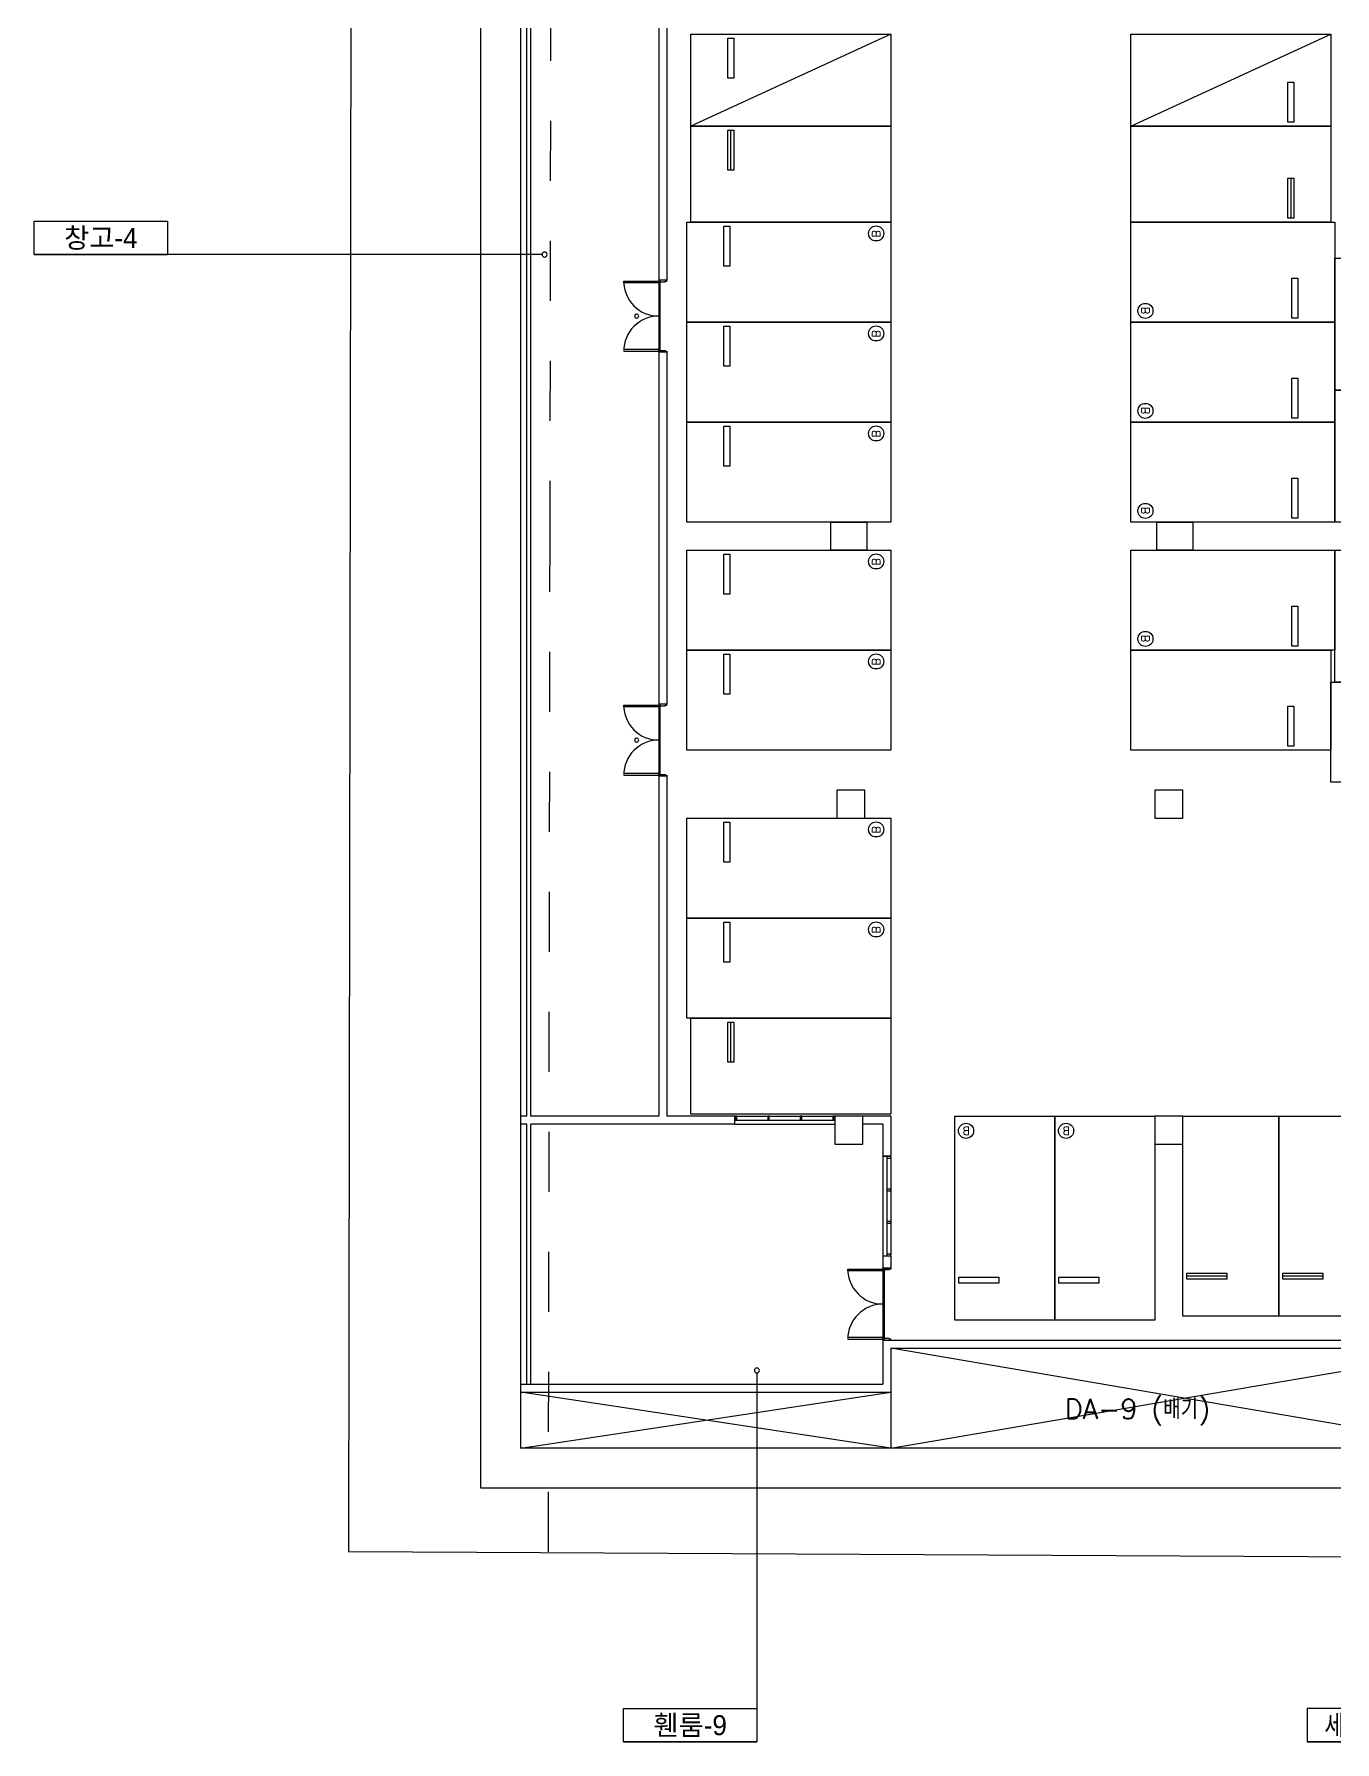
# Model space of a CAD drawing. Header units: millimetres. Extents: x -7614 to 421357, y 87385 to 341757.
# Drawn here: x 311808 to 344320, y 87385 to 130077 of the extents above; entities that cross this region are included whole.
import ezdxf
from ezdxf.enums import TextEntityAlignment as Align

# ---------------------------------------------------------------- set-up
doc = ezdxf.new("R2010")
doc.units = ezdxf.units.MM
doc.header["$LTSCALE"] = 600
doc.header["$MEASUREMENT"] = 0
doc.linetypes.add('HIDDEN', pattern=[2, 1, -1])
for name, color, linetype in [('e-plan', 9, 'CONTINUOUS'), ('e-room-box', 7, 'CONTINUOUS'), ('e-text', 6, 'CONTINUOUS')]:
    doc.layers.add(name, color=color, linetype=linetype)
doc.styles.add('kiahn', font='romans.shx', dxfattribs={"bigfont": 'cadhs.shx'})
doc.styles.add('돋움', font='Dotum.ttf')

msp = doc.modelspace()

# ---------------------------------------------------------------- linework, layer by layer
at = {"layer": 'e-plan'}
for p, q in [((324120, 103027), (324120, 148677)), ((324220, 103027), (324220, 148577)), ((323970, 94727), (323970, 148527)), ((322970, 93727), (322970, 147527)), ((319743, 142693), (319664, 92140)), ((327420, 132727), (327420, 123927)), ((327620, 132727), (327620, 123927)), ((333220, 130077), (328220, 127777)), ((328220, 127777), (328220, 130077)), ((328220, 130077), (333220, 130077)), ((329145, 129977), (329295, 129977)), ((329145, 128977), (329145, 129977)), ((329295, 129977), (329295, 128977)), ((333220, 130077), (333220, 127777)), ((339220, 127777), (344220, 130077)), ((339220, 127777), (339220, 130077)), ((339220, 130077), (344220, 130077)), ((344220, 130077), (344220, 127777)), ((329295, 128977), (329145, 128977)), ((343145, 127877), (343145, 128877)), ((343145, 128877), (343295, 128877)), ((343295, 128877), (343295, 127877)), ((333220, 127777), (328220, 127777)), ((328220, 125377), (328220, 127777)), ((328220, 127777), (333220, 127777)), ((329145, 127677), (329295, 127677)), ((329145, 126677), (329145, 127677)), ((329220, 126677), (329220, 127677)), ((329295, 127677), (329295, 126677)), ((333220, 127777), (333220, 125377)), ((339220, 125377), (339220, 127777)), ((339220, 127777), (344220, 127777)), ((344220, 127777), (339220, 127777)), ((343295, 127877), (343145, 127877)), ((344220, 127777), (344220, 125377)), ((329295, 126677), (329145, 126677)), ((343145, 125477), (343145, 126477)), ((343145, 126477), (343295, 126477)), ((343220, 126477), (343220, 125477)), ((343295, 126477), (343295, 125477)), ((328120, 122877), (328120, 125377)), ((328120, 125377), (333220, 125377)), ((333220, 125377), (328220, 125377)), ((329045, 125277), (329195, 125277)), ((329045, 124277), (329045, 125277)), ((329195, 125277), (329195, 124277)), ((333220, 125377), (333220, 122877)), ((344220, 125377), (339220, 125377)), ((339220, 122877), (339220, 125377)), ((339220, 125377), (344320, 125377)), ((343295, 125477), (343145, 125477)), ((344320, 125377), (344320, 122877)), ((329195, 124277), (329045, 124277)), ((344320, 124477), (349320, 124477)), ((344320, 121177), (344320, 124477)), ((326545, 123902), (327420, 123902)), ((326545, 123862), (326545, 123902)), ((327420, 123862), (326545, 123862)), ((327620, 123927), (327420, 123927)), ((327620, 123927), (327420, 123927)), ((327420, 123927), (327420, 123902)), ((327420, 123902), (327420, 122152)), ((327420, 123902), (327460, 123902)), ((327420, 123902), (327420, 123862)), ((327460, 123902), (327460, 123882)), ((327460, 122172), (327460, 123882)), ((327460, 123882), (327580, 123882)), ((327580, 123882), (327580, 123902)), ((327580, 123902), (327620, 123902)), ((327620, 123902), (327620, 123927)), ((343245, 122977), (343245, 123977)), ((343245, 123977), (343395, 123977)), ((343395, 123977), (343395, 122977)), ((343395, 122977), (343245, 122977)), ((328120, 120377), (328120, 122877)), ((328120, 122877), (333220, 122877)), ((333220, 122877), (328120, 122877)), ((329045, 122777), (329195, 122777)), ((329045, 121777), (329045, 122777)), ((329195, 122777), (329195, 121777)), ((333220, 122877), (333220, 120377)), ((339220, 120377), (339220, 122877)), ((339220, 122877), (344320, 122877)), ((344320, 122877), (339220, 122877)), ((344320, 122877), (344320, 120377)), ((327420, 122192), (326545, 122192)), ((326545, 122192), (326545, 122152)), ((326545, 122152), (327420, 122152)), ((327420, 122152), (327420, 122192)), ((327420, 122127), (327420, 122152)), ((327420, 122152), (327460, 122152)), ((327420, 122127), (327420, 113327)), ((327620, 122127), (327420, 122127)), ((327620, 122127), (327420, 122127)), ((327460, 122152), (327460, 122172)), ((327460, 122172), (327580, 122172)), ((327580, 122172), (327580, 122152)), ((327580, 122152), (327620, 122152)), ((327620, 122152), (327620, 122127)), ((327620, 122127), (327620, 113327)), ((329195, 121777), (329045, 121777)), ((343245, 120477), (343245, 121477)), ((343245, 121477), (343395, 121477)), ((343395, 121477), (343395, 120477)), ((349320, 121177), (344320, 121177)), ((344320, 121177), (349320, 121177)), ((344320, 117877), (344320, 121177)), ((343395, 120477), (343245, 120477)), ((333220, 120377), (328120, 120377)), ((328120, 117877), (328120, 120377)), ((328120, 120377), (333220, 120377)), ((329045, 120277), (329195, 120277)), ((329045, 119277), (329045, 120277)), ((329195, 120277), (329195, 119277)), ((333220, 120377), (333220, 117877)), ((339220, 117877), (339220, 120377)), ((339220, 120377), (344320, 120377)), ((344320, 120377), (339220, 120377)), ((344320, 120377), (344320, 117877)), ((329195, 119277), (329045, 119277)), ((343245, 117977), (343245, 118977)), ((343245, 118977), (343395, 118977)), ((343395, 118977), (343395, 117977)), ((333220, 117877), (328120, 117877)), ((331720, 117877), (332620, 117877)), ((331720, 117177), (331720, 117877)), ((332620, 117877), (332620, 117177)), ((344320, 117877), (339220, 117877)), ((339870, 117877), (340770, 117877)), ((339870, 117177), (339870, 117877)), ((340770, 117877), (340770, 117177)), ((343395, 117977), (343245, 117977)), ((349320, 117877), (344320, 117877)), ((328120, 114677), (328120, 117177)), ((328120, 117177), (333220, 117177)), ((329045, 117077), (329195, 117077)), ((329045, 116077), (329045, 117077)), ((329195, 117077), (329195, 116077)), ((332620, 117177), (331720, 117177)), ((333220, 117177), (333220, 114677)), ((339220, 114677), (339220, 117177)), ((339220, 117177), (344320, 117177)), ((340770, 117177), (339870, 117177)), ((344320, 117177), (349320, 117177)), ((344320, 113877), (344320, 117177)), ((344320, 117177), (344320, 114677)), ((329195, 116077), (329045, 116077)), ((343245, 114777), (343245, 115777)), ((343245, 115777), (343395, 115777)), ((343395, 115777), (343395, 114777)), ((333220, 114677), (328120, 114677)), ((328120, 112177), (328120, 114677)), ((328120, 114677), (333220, 114677)), ((329045, 114577), (329195, 114577)), ((329045, 113577), (329045, 114577)), ((329195, 114577), (329195, 113577)), ((333220, 114677), (333220, 112177)), ((339220, 112177), (339220, 114677)), ((339220, 114677), (344220, 114677)), ((344320, 114677), (339220, 114677)), ((343395, 114777), (343245, 114777)), ((344220, 114677), (344220, 112177)), ((329195, 113577), (329045, 113577)), ((344220, 111377), (344220, 113877)), ((344220, 113877), (349320, 113877)), ((349320, 113877), (344320, 113877)), ((326545, 113302), (327420, 113302)), ((326545, 113262), (326545, 113302)), ((327420, 113262), (326545, 113262)), ((327620, 113327), (327420, 113327)), ((327620, 113327), (327420, 113327)), ((327420, 113327), (327420, 113302)), ((327420, 113302), (327420, 111552)), ((327420, 113302), (327460, 113302)), ((327420, 113302), (327420, 113262)), ((327460, 113302), (327460, 113282)), ((327460, 111572), (327460, 113282)), ((327460, 113282), (327580, 113282)), ((327580, 113282), (327580, 113302)), ((327580, 113302), (327620, 113302)), ((327620, 113302), (327620, 113327)), ((343145, 112277), (343145, 113277)), ((343145, 113277), (343295, 113277)), ((343295, 113277), (343295, 112277)), ((333220, 112177), (328120, 112177)), ((344220, 112177), (339220, 112177)), ((343295, 112277), (343145, 112277)), ((327420, 111592), (326545, 111592)), ((326545, 111592), (326545, 111552)), ((326545, 111552), (327420, 111552)), ((327420, 111552), (327420, 111592)), ((327420, 111527), (327420, 111552)), ((327420, 111552), (327460, 111552)), ((327420, 111527), (327420, 103027)), ((327620, 111527), (327420, 111527)), ((327620, 111527), (327420, 111527)), ((327460, 111552), (327460, 111572)), ((327460, 111572), (327580, 111572)), ((327580, 111572), (327580, 111552)), ((327580, 111552), (327620, 111552)), ((327620, 111552), (327620, 111527)), ((327620, 111527), (327620, 103027)), ((332570, 111177), (331870, 111177)), ((331870, 111177), (331870, 110477)), ((332570, 110477), (332570, 111177)), ((340520, 111177), (339820, 111177)), ((339820, 111177), (339820, 110477)), ((340520, 110477), (340520, 111177)), ((349320, 111377), (344220, 111377)), ((328120, 107977), (328120, 110477)), ((328120, 110477), (333220, 110477)), ((329045, 110377), (329195, 110377)), ((329045, 109377), (329045, 110377)), ((329195, 110377), (329195, 109377)), ((331870, 110477), (332570, 110477)), ((333220, 110477), (333220, 107977)), ((339820, 110477), (340520, 110477)), ((329195, 109377), (329045, 109377)), ((333220, 107977), (328120, 107977)), ((328120, 105477), (328120, 107977)), ((328120, 107977), (333220, 107977)), ((329045, 107877), (329195, 107877)), ((329045, 106877), (329045, 107877)), ((329195, 107877), (329195, 106877)), ((333220, 107977), (333220, 105477)), ((329195, 106877), (329045, 106877)), ((333220, 105477), (328120, 105477)), ((328220, 103077), (328220, 105477)), ((328220, 105477), (333220, 105477)), ((333220, 105477), (333220, 103077)), ((329145, 105377), (329295, 105377)), ((329145, 104377), (329145, 105377)), ((329220, 104377), (329220, 105377)), ((329295, 105377), (329295, 104377)), ((329295, 104377), (329145, 104377)), ((324120, 103027), (323970, 103027)), ((327420, 103027), (324220, 103027)), ((329320, 103027), (327620, 103027)), ((333220, 103077), (328220, 103077)), ((329320, 102827), (329320, 103027)), ((329370, 103027), (329330, 103027)), ((329330, 103027), (329330, 102927)), ((329330, 102927), (329370, 102927)), ((329350, 103027), (331790, 103027)), ((329350, 102927), (331790, 102927)), ((329370, 102927), (329370, 103027)), ((330184, 103027), (330144, 103027)), ((330144, 103027), (330144, 102927)), ((330144, 102927), (330184, 102927)), ((330184, 102927), (330184, 103027)), ((330997, 103027), (330957, 103027)), ((330957, 103027), (330957, 102927)), ((330957, 102927), (330997, 102927)), ((330997, 102927), (330997, 103027)), ((331810, 103027), (331770, 103027)), ((331770, 103027), (331770, 102927)), ((331770, 102927), (331810, 102927)), ((331810, 102927), (331810, 103027)), ((332520, 103027), (331820, 103027)), ((331820, 103027), (331820, 102327)), ((333220, 103027), (332470, 103027)), ((332520, 102327), (332520, 103027)), ((333220, 103027), (333220, 102027)), ((334820, 97927), (334820, 103027)), ((334820, 103027), (337320, 103027)), ((337320, 103027), (337320, 97927)), ((337320, 97927), (337320, 103027)), ((337320, 103027), (339820, 103027)), ((340520, 103027), (339820, 103027)), ((339820, 103027), (339820, 102327)), ((339820, 103027), (339820, 97927)), ((340520, 102327), (340520, 103027)), ((340520, 98027), (340520, 103027)), ((340520, 103027), (342920, 103027)), ((342920, 98027), (342920, 103027)), ((342920, 103027), (345320, 103027)), ((342920, 103027), (342920, 98027)), ((324120, 102827), (323970, 102827)), ((324120, 96327), (324120, 102827)), ((324220, 96327), (324220, 102827)), ((329320, 102827), (324220, 102827)), ((329320, 102827), (331820, 102827)), ((333020, 102827), (332520, 102827)), ((333020, 102827), (333020, 102027)), ((331820, 102327), (332520, 102327)), ((339820, 102327), (340520, 102327)), ((333220, 102027), (333020, 102027)), ((333220, 102027), (333020, 102027)), ((333020, 102027), (333220, 102027)), ((333020, 102027), (333020, 99527)), ((333220, 102017), (333120, 102017)), ((333120, 102017), (333120, 101977)), ((333120, 101997), (333120, 99557)), ((333120, 101977), (333220, 101977)), ((333220, 101977), (333220, 102017)), ((333220, 101997), (333220, 99557)), ((333220, 101203), (333120, 101203)), ((333120, 101203), (333120, 101163)), ((333220, 101163), (333220, 101203)), ((333120, 101163), (333220, 101163)), ((333220, 100390), (333120, 100390)), ((333120, 100390), (333120, 100350)), ((333120, 100350), (333220, 100350)), ((333220, 100350), (333220, 100390)), ((333020, 99527), (333020, 99227)), ((333220, 99527), (333020, 99527)), ((333220, 99577), (333120, 99577)), ((333120, 99577), (333120, 99537)), ((333120, 99537), (333220, 99537)), ((333220, 99537), (333220, 99577)), ((333220, 99527), (333220, 99227)), ((332145, 99202), (333020, 99202)), ((332145, 99162), (332145, 99202)), ((333020, 99162), (332145, 99162)), ((333220, 99227), (333020, 99227)), ((333020, 99202), (333020, 99227)), ((333020, 99227), (333220, 99227)), ((333020, 99202), (333020, 97452)), ((333020, 99202), (333020, 99162)), ((333060, 99202), (333020, 99202)), ((333060, 99182), (333060, 99202)), ((333060, 97472), (333060, 99182)), ((333180, 99182), (333060, 99182)), ((333220, 99202), (333180, 99202)), ((333180, 99202), (333180, 99182)), ((333220, 99227), (333220, 99202)), ((340620, 98952), (340620, 99102)), ((340620, 99102), (341620, 99102)), ((341620, 99102), (341620, 98952)), ((343020, 98952), (343020, 99102)), ((343020, 99102), (344020, 99102)), ((344020, 99102), (344020, 98952)), ((334920, 98852), (334920, 99002)), ((334920, 99002), (335920, 99002)), ((335920, 98852), (334920, 98852)), ((335920, 99002), (335920, 98852)), ((337420, 98852), (337420, 99002)), ((337420, 99002), (338420, 99002)), ((338420, 98852), (337420, 98852)), ((338420, 99002), (338420, 98852)), ((341620, 99027), (340620, 99027)), ((341620, 98952), (340620, 98952)), ((344020, 99027), (343020, 99027)), ((344020, 98952), (343020, 98952)), ((337320, 97927), (334820, 97927)), ((339820, 97927), (337320, 97927)), ((342920, 98027), (340520, 98027)), ((345320, 98027), (342920, 98027)), ((333020, 97492), (332145, 97492)), ((332145, 97492), (332145, 97452)), ((332145, 97452), (333020, 97452)), ((333020, 97452), (333020, 97492)), ((333060, 97452), (333020, 97452)), ((333020, 97452), (333020, 97427)), ((333020, 97427), (348070, 97427)), ((333020, 97427), (333020, 96327)), ((333020, 97427), (333220, 97427)), ((333180, 97472), (333060, 97472)), ((333060, 97472), (333060, 97452)), ((333180, 97452), (333180, 97472)), ((333220, 97452), (333180, 97452)), ((333220, 97427), (333220, 97452)), ((333220, 97227), (347870, 97227)), ((333220, 97227), (333220, 96127)), ((347870, 94727), (333220, 97227)), ((333220, 94727), (347870, 97227)), ((323970, 96327), (333020, 96327)), ((323970, 96127), (333220, 96127)), ((333220, 94727), (323970, 96127)), ((323970, 94727), (333220, 96127)), ((333220, 96127), (333220, 94727)), ((410020, 94727), (323970, 94727)), ((411020, 93727), (322970, 93727)), ((319664, 92140), (414593, 91642))]:
    msp.add_line(p, q, dxfattribs=at)
at = {"layer": 'e-plan', "linetype": 'HIDDEN', "ltscale": 2.5}
for p, q in [((324704, 117409), (324753, 148705)), ((324664, 92132), (324704, 117409))]:
    msp.add_line(p, q, dxfattribs=at)
at = {"layer": 'e-plan'}
for centre in [(332855, 125095), (339586, 123158), (332855, 122595), (339586, 120658), (332855, 120095), (339586, 118158), (332855, 116895), (339586, 114958), (332855, 114395), (332855, 110195), (332855, 107695), (335102, 102661), (337602, 102661)]:
    msp.add_circle(centre, 189, dxfattribs=at)
for centre, radius, start, end in [((327420, 123902), 875, 179.9999, 270.0001), ((327420, 122152), 875, 89.9998, 180), ((326870, 123027), 50, 120, 300), ((326870, 123027), 50, 300, 120), ((327420, 113302), 875, 179.9999, 270.0001), ((327420, 111552), 875, 89.9998, 180), ((326870, 112427), 50, 120, 300), ((326870, 112427), 50, 300, 120), ((333020, 99202), 875, 180, 270.0001), ((333020, 97452), 875, 89.9999, 180)]:
    msp.add_arc(centre, radius, start, end, dxfattribs=at)
for p in [(330164, 103027), (330977, 103027), (333220, 101183), (333220, 100370)]:
    msp.add_point(p, dxfattribs=at)
at = {"layer": 'e-room-box'}
for p, q in [((311808, 125401), (315142, 125401)), ((311808, 124567), (311808, 125401)), ((315142, 125401), (315142, 124567)), ((311808, 124567), (315142, 124567)), ((315142, 124567), (311808, 124567)), ((324505, 124567), (315142, 124567)), ((329874, 96607), (329874, 87385)), ((326540, 88218), (329874, 88218)), ((326540, 87385), (326540, 88218)), ((329874, 88218), (329874, 87385)), ((346961, 88218), (343627, 88218)), ((343627, 88218), (343627, 87385)), ((326540, 87385), (329874, 87385)), ((329874, 87385), (326540, 87385)), ((346961, 87385), (343627, 87385)), ((343627, 87385), (346961, 87385))]:
    msp.add_line(p, q, dxfattribs=at)
for centre, start, end in [((324568, 124567), 0, 180), ((324568, 124567), 180, 0), ((329874, 96669), 90, 270), ((329874, 96669), 270, 90)]:
    msp.add_arc(centre, 62.5, start, end, dxfattribs=at)

# ---------------------------------------------------------------- texts
at = {"layer": 'e-plan', "style": 'kiahn', "text_generation_flag": 4}
for rotation, p in [(90, (332754, 124996)), (270, (339687, 123257)), (90, (332754, 122496)), (270, (339687, 120757)), (90, (332754, 119996)), (270, (339687, 118257)), (90, (332754, 116796)), (270, (339687, 115057)), (90, (332754, 114296)), (90, (332754, 110096)), (90, (332754, 107596)), (180, (335201, 102560)), (180, (337701, 102560))]:
    msp.add_text('B', height=200, rotation=rotation, dxfattribs=at).set_placement(p)
at = {"layer": 'e-plan', "style": 'kiahn'}
msp.add_text('DA-9 (배기)', height=500, dxfattribs=at).set_placement((341203, 95456), align=Align.RIGHT)
at = {"layer": 'e-text', "style": '돋움'}
for s, p in [('창고-4', (313475, 124984)), ('휀룸-9', (328207, 87801))]:
    msp.add_text(s, height=500, dxfattribs=at).set_placement(p, align=Align.MIDDLE_CENTER)
at = {"layer": 'e-text', "style": '돋움', "width": 0.8}
msp.add_text('세대창고-6', height=500, dxfattribs=at).set_placement((345294, 87801), align=Align.MIDDLE_CENTER)

doc.saveas('drawing.dxf')
